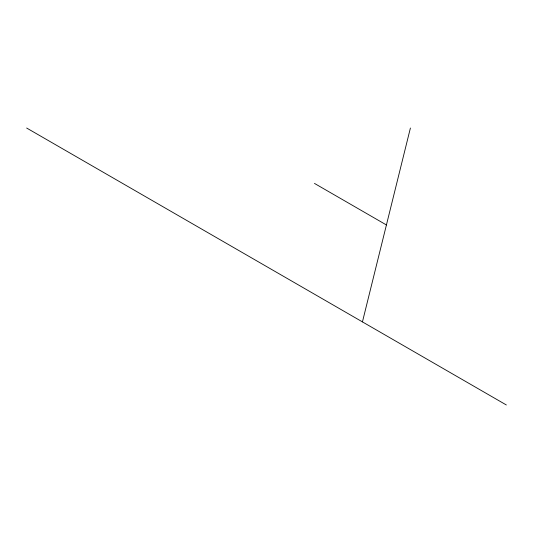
<?xml version="1.0" encoding="UTF-8"?>
<svg xmlns="http://www.w3.org/2000/svg" width="533" height="533" viewBox="0 0 533 533"><rect width="100%" height="100%" fill="white"/><g stroke="black" fill="none" stroke-linecap="round" stroke-linejoin="round"><path stroke-width="0.8" d="M362.44 321.892L410.41 128.027M314.47 183.412L386.425 224.959M26.65 128.027L506.35 404.973"/></g></svg>
